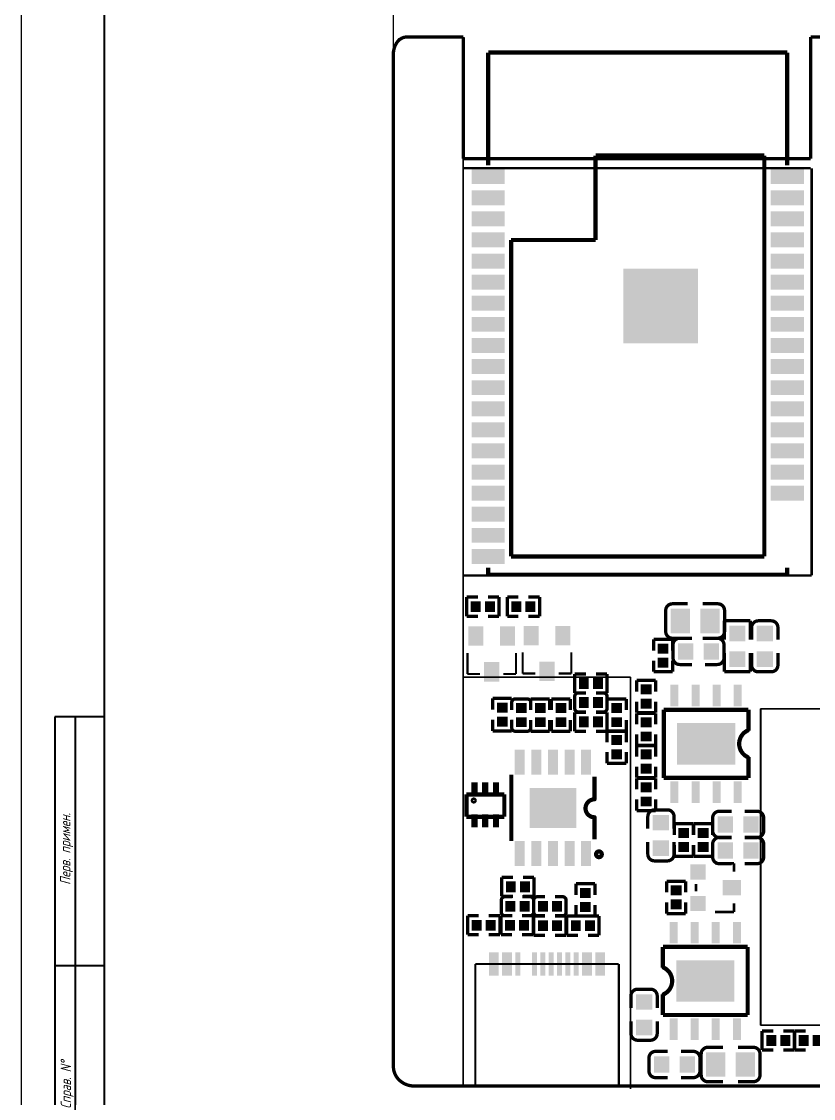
# Model space of a CAD drawing. Extents: x 1752 to 2872, y 74 to 1038.
# Drawn here: x 1751.5 to 1942.2, y 273.7 to 532.9 of the extents above; entities that cross this region are included whole.
import ezdxf

# ---------------------------------------------------------------- set-up
doc = ezdxf.new("R2010")
doc.units = 0
doc.header["$MEASUREMENT"] = 0
doc.layers.get('DEFPOINTS').update_dxf_attribs({"linetype": 'CONTINUOUS'})
for name, color, linetype in [('BOTTOMOVERLAY', 54, 'CONTINUOUS'), ('BOTTOMPASTE', 16, 'CONTINUOUS'), ('KeepOutLayer', 6, 'CONTINUOUS'), ('KONTUR', 7, 'CONTINUOUS')]:
    doc.layers.add(name, color=color, linetype=linetype)
for name, color, linetype, lineweight in [('Основная', 7, 'CONTINUOUS', 40), ('текст', 7, 'CONTINUOUS', 30), ('тонкая', 7, 'CONTINUOUS', 20)]:
    doc.layers.add(name, color=color, linetype=linetype, lineweight=lineweight)
doc.styles.add('ЕСКД', font='eskd15.shx', dxfattribs={"width": 0.8})
doc.styles.add('стиль1', font='romans.shx', dxfattribs={"width": 0.75, "oblique": 15, "height": 3.5})
doc.dimstyles.new('ЕСКД', dxfattribs={"dimtxt": 3.5, "dimasz": 3, "dimexe": 2, "dimexo": 0, "dimgap": 1, "dimtad": 1, "dimtoh": 1, "dimtxsty": 'ЕСКД', "dimcen": 0, "dimazin": 2, "dimtfac": 1, "dimtmove": 0, "dimatfit": 3, "dimfxl": 1, "dimarcsym": 0})

# ---------------------------------------------------------------- blocks, each defined once
blk = doc.blocks.new('*D155')
at = {"layer": 'DEFPOINTS', "color": 0, "transparency": 16777216}
for p in [(2297.25, 560.92), (1841.07, 523.94), (2297.25, 524.43)]:
    blk.add_point(p, dxfattribs=at)
at = {"layer": 'тонкая', "color": 0, "lineweight": -2, "transparency": 16777216}
for p, q in [((1841.07, 523.94), (1841.07, 562.92)), ((2297.25, 524.43), (2297.25, 562.92)), ((1844.07, 560.92), (2294.25, 560.92))]:
    blk.add_line(p, q, dxfattribs=at)
at = {"layer": 'тонкая', "color": 0, "transparency": 16777216}
for points in [[(1844.07, 561.42), (1844.07, 560.42), (1841.07, 560.92)], [(2294.25, 561.42), (2294.25, 560.42), (2297.25, 560.92)]]:
    blk.add_solid(points, dxfattribs=at)
at = {"layer": 'тонкая', "color": 0, "lineweight": 9, "transparency": 16777216, "insert": (2061.53, 564.42), "char_height": 3.5, "width": 6.1333, "attachment_point": 5, "style": 'ЕСКД'}
blk.add_mtext('{\\H1.42857x;114*}', dxfattribs=at)

msp = doc.modelspace()

# ---------------------------------------------------------------- linework, layer by layer
at = {"layer": 'BOTTOMOVERLAY'}
for points, const_width in [([(1857.832, 276.852), (1857.832, 529.224)], 0.4), ([(1935.893, 525.474), (1863.894, 525.474)], 1.016), ([(1863.894, 498.319), (1863.894, 525.474)], 1.016), ([(1935.893, 498.319), (1935.893, 525.474)], 1.016), ([(1930.373, 500.674), (1889.734, 500.674)], 1.016), ([(1889.734, 480.355), (1889.734, 500.674)], 1.016), ([(1930.373, 404.155), (1930.373, 500.674)], 1.016), ([(1941.549, 497.627), (1858.035, 497.627)], 0.6), ([(1941.752, 425.999), (1941.752, 497.627)], 0.6), ([(1889.734, 480.355), (1869.414, 480.355)], 1.016), ([(1869.414, 404.155), (1869.414, 480.355)], 1.016), ([(1941.752, 399.584), (1941.752, 425.999)], 0.6), ([(1930.373, 404.155), (1869.414, 404.155)], 1.016), ([(1863.894, 399.756), (1863.894, 401.431)], 1.016), ([(1935.893, 399.755), (1935.893, 401.431)], 1.016), ([(1941.752, 399.584), (1857.832, 399.584)], 0.6), ([(1935.893, 399.755), (1863.894, 399.756)], 1.016), ([(1858.707, 389.765), (1858.707, 394.365)], 0.8), ([(1861.407, 394.365), (1858.707, 394.365)], 0.8), ([(1866.507, 394.365), (1863.807, 394.365)], 0.8), ([(1866.507, 389.765), (1866.507, 394.365)], 0.8), ([(1868.46, 389.765), (1868.46, 394.365)], 0.8), ([(1871.16, 394.365), (1868.46, 394.365)], 0.8), ([(1876.26, 394.365), (1873.56, 394.365)], 0.8), ([(1876.26, 389.765), (1876.26, 394.365)], 0.8), ([(1906.631, 386.071), (1906.631, 391.151)], 0.8), ([(1911.911, 392.751), (1908.231, 392.751)], 0.8), ([(1919.191, 392.751), (1915.511, 392.751)], 0.8), ([(1920.791, 386.071), (1920.791, 391.151)], 0.8), ([(1861.407, 389.765), (1858.707, 389.765)], 0.8), ([(1866.507, 389.765), (1863.807, 389.765)], 0.8), ([(1871.16, 389.765), (1868.46, 389.765)], 0.8), ([(1876.26, 389.765), (1873.56, 389.765)], 0.8), ([(1920.711, 384.115), (1920.711, 388.655)], 0.8), ([(1927.031, 388.655), (1920.711, 388.655)], 0.8), ([(1927.031, 384.115), (1927.031, 388.655)], 0.8), ([(1932.035, 388.655), (1928.915, 388.655)], 0.8), ([(1927.315, 384.115), (1927.315, 387.055)], 0.8), ([(1933.635, 384.115), (1933.635, 387.055)], 0.8), ([(1908.29, 384.18), (1903.69, 384.18)], 0.8), ([(1903.69, 381.48), (1903.69, 384.18)], 0.8), ([(1911.911, 384.471), (1908.231, 384.471)], 0.8), ([(1908.29, 381.48), (1908.29, 384.18)], 0.8), ([(1912.924, 384.456), (1909.984, 384.456)], 0.8), ([(1919.191, 384.471), (1915.511, 384.471)], 0.8), ([(1919.064, 384.456), (1916.124, 384.456)], 0.8), ([(1858.898, 375.86), (1858.898, 380.94)], 0.508), ([(1870.582, 375.86), (1870.582, 380.94)], 0.508), ([(1872.208, 375.962), (1872.208, 381.042)], 0.508), ([(1883.892, 375.962), (1883.892, 381.042)], 0.508), ([(1908.384, 379.736), (1908.384, 382.856)], 0.8), ([(1920.664, 379.736), (1920.664, 382.856)], 0.8), ([(1920.711, 376.375), (1920.711, 380.915)], 0.8), ([(1927.031, 376.375), (1927.031, 380.915)], 0.8), ([(1927.315, 377.975), (1927.315, 380.915)], 0.8), ([(1933.635, 377.975), (1933.635, 380.915)], 0.8), ([(1903.69, 376.38), (1903.69, 379.08)], 0.8), ([(1908.29, 376.38), (1908.29, 379.08)], 0.8), ([(1861.946, 375.86), (1858.898, 375.86)], 0.508), ([(1870.582, 375.86), (1867.534, 375.86)], 0.508), ([(1875.256, 375.962), (1872.208, 375.962)], 0.508), ([(1883.892, 375.962), (1880.844, 375.962)], 0.508), ([(1884.716, 371.274), (1884.716, 375.874)], 0.8), ([(1887.416, 375.874), (1884.716, 375.874)], 0.8), ([(1892.516, 375.874), (1889.816, 375.874)], 0.8), ([(1892.516, 371.274), (1892.516, 375.874)], 0.8), ([(1908.29, 376.38), (1903.69, 376.38)], 0.8), ([(1912.924, 378.136), (1909.984, 378.136)], 0.8), ([(1919.064, 378.136), (1916.124, 378.136)], 0.8), ([(1927.031, 376.375), (1920.711, 376.375)], 0.8), ([(1932.035, 376.375), (1928.915, 376.375)], 0.8), ([(1898.166, 375.098), (1857.933, 375.098)], 0.4), ([(1898.166, 275.938), (1898.166, 375.098)], 0.4), ([(1904.226, 374.325), (1899.626, 374.325)], 0.8), ([(1899.626, 371.625), (1899.626, 374.325)], 0.8), ([(1904.226, 371.625), (1904.226, 374.325)], 0.8), ([(1887.416, 371.274), (1884.716, 371.274)], 0.8), ([(1884.716, 367.582), (1884.716, 370.422)], 0.8), ([(1887.416, 371.302), (1885.616, 371.302)], 0.8), ([(1891.616, 371.302), (1889.816, 371.302)], 0.8), ([(1892.516, 371.274), (1889.816, 371.274)], 0.8), ([(1892.516, 367.582), (1892.516, 370.422)], 0.8), ([(1869.58, 369.956), (1864.98, 369.956)], 0.8), ([(1864.98, 367.256), (1864.98, 369.956)], 0.8), ([(1869.552, 367.154), (1869.552, 368.954)], 0.8), ([(1869.58, 367.256), (1869.58, 369.956)], 0.8), ([(1873.272, 369.854), (1870.432, 369.854)], 0.8), ([(1878.724, 369.854), (1874.124, 369.854)], 0.8), ([(1874.124, 367.154), (1874.124, 369.854)], 0.8), ([(1874.152, 367.154), (1874.152, 368.954)], 0.8), ([(1878.724, 367.154), (1878.724, 369.854)], 0.8), ([(1883.703, 369.854), (1879.103, 369.854)], 0.8), ([(1879.103, 367.154), (1879.103, 369.854)], 0.8), ([(1883.703, 367.154), (1883.703, 369.854)], 0.8), ([(1897.114, 369.854), (1892.514, 369.854)], 0.8), ([(1892.514, 367.154), (1892.514, 369.854)], 0.8), ([(1897.114, 367.154), (1897.114, 369.854)], 0.8), ([(1899.626, 366.525), (1899.626, 369.225)], 0.8), ([(1904.226, 366.525), (1904.226, 369.225)], 0.8), ([(1884.716, 362.029), (1884.716, 366.629)], 0.8), ([(1887.416, 366.629), (1884.716, 366.629)], 0.8), ([(1887.416, 366.702), (1885.616, 366.702)], 0.8), ([(1891.616, 366.702), (1889.816, 366.702)], 0.8), ([(1892.516, 366.629), (1889.816, 366.629)], 0.8), ([(1892.516, 362.029), (1892.516, 366.629)], 0.8), ([(1904.226, 366.525), (1899.626, 366.525)], 0.8), ([(1899.626, 363.7), (1899.626, 366.4)], 0.8), ([(1904.226, 366.4), (1899.626, 366.4)], 0.8), ([(1904.226, 363.7), (1904.226, 366.4)], 0.8), ([(1926.552, 367.246), (1906.152, 367.246)], 1.016), ([(1906.153, 350.845), (1906.153, 367.246)], 1.016), ([(1926.552, 362.246), (1926.552, 367.246)], 1.016), ([(2200.722, 367.478), (1929.441, 367.478)], 0.4), ([(1929.441, 291.279), (1929.441, 367.478)], 0.4), ([(1929.549, 291.279), (1929.549, 367.478)], 0.4), ([(2216.566, 367.478), (1929.549, 367.478)], 0.4), ([(1864.98, 362.156), (1864.98, 364.856)], 0.8), ([(1869.552, 362.954), (1869.552, 364.754)], 0.8), ([(1869.58, 362.156), (1869.58, 364.856)], 0.8), ([(1874.124, 362.054), (1874.124, 364.754)], 0.8), ([(1874.152, 362.954), (1874.152, 364.754)], 0.8), ([(1878.724, 362.054), (1878.724, 364.754)], 0.8), ([(1879.103, 362.054), (1879.103, 364.754)], 0.8), ([(1883.703, 362.054), (1883.703, 364.754)], 0.8), ([(1892.514, 362.054), (1892.514, 364.754)], 0.8), ([(1897.114, 362.054), (1897.114, 364.754)], 0.8), ([(1869.58, 362.156), (1864.98, 362.156)], 0.8), ([(1873.272, 362.054), (1870.432, 362.054)], 0.8), ([(1878.724, 362.054), (1874.124, 362.054)], 0.8), ([(1883.703, 362.054), (1879.103, 362.054)], 0.8), ([(1887.416, 362.029), (1884.716, 362.029)], 0.8), ([(1892.516, 362.029), (1889.816, 362.029)], 0.8), ([(1897.114, 362.133), (1892.514, 362.133)], 0.8), ([(1892.514, 359.433), (1892.514, 362.133)], 0.8), ([(1897.114, 362.054), (1892.514, 362.054)], 0.8), ([(1897.114, 359.433), (1897.114, 362.133)], 0.8), ([(1899.626, 358.6), (1899.626, 361.3)], 0.8), ([(1904.226, 358.6), (1904.226, 361.3)], 0.8), ([(1899.626, 355.978), (1899.626, 358.678)], 0.8), ([(1904.226, 358.678), (1899.626, 358.678)], 0.8), ([(1904.226, 358.6), (1899.626, 358.6)], 0.8), ([(1904.226, 355.978), (1904.226, 358.678)], 0.8), ([(1892.514, 354.333), (1892.514, 357.033)], 0.8), ([(1897.114, 354.333), (1897.114, 357.033)], 0.8), ([(1926.552, 350.845), (1926.552, 355.845)], 1.016), ([(1897.114, 354.333), (1892.514, 354.333)], 0.8), ([(1899.626, 350.878), (1899.626, 353.578)], 0.8), ([(1904.226, 350.878), (1904.226, 353.578)], 0.8), ([(1869.472, 335.603), (1869.472, 351.602)], 1.016), ([(1889.472, 345.682), (1889.472, 351.149)], 1.016), ([(1904.226, 350.878), (1899.626, 350.878)], 0.8), ([(1904.226, 350.754), (1899.626, 350.754)], 0.8), ([(1899.626, 348.054), (1899.626, 350.754)], 0.8), ([(1904.226, 348.054), (1904.226, 350.754)], 0.8), ([(1926.553, 350.845), (1906.153, 350.845)], 1.016), ([(1858.644, 341.469), (1858.644, 346.854)], 1.016), ([(1867.788, 346.854), (1858.644, 346.854)], 1.016), ([(1867.788, 341.469), (1867.788, 346.854)], 1.016), ([(1867.696, 341.998), (1867.696, 346.548)], 0.6), ([(1899.626, 342.954), (1899.626, 345.654)], 0.8), ([(1904.226, 342.954), (1904.226, 345.654)], 0.8), ([(1904.226, 342.954), (1899.626, 342.954)], 0.8), ([(1907.042, 343.138), (1903.922, 343.138)], 0.8), ([(1922.474, 342.8), (1919.534, 342.8)], 0.8), ([(1928.614, 342.8), (1925.674, 342.8)], 0.8), ([(1867.788, 341.469), (1858.644, 341.469)], 1.016), ([(1889.472, 336.056), (1889.472, 341.347)], 1.016), ([(1902.322, 338.599), (1902.322, 341.538)], 0.8), ([(1908.642, 338.599), (1908.642, 341.538)], 0.8), ([(1913.268, 339.781), (1908.668, 339.781)], 0.8), ([(1908.668, 337.081), (1908.668, 339.781)], 0.8), ([(1913.268, 337.081), (1913.268, 339.781)], 0.8), ([(1913.342, 337.081), (1913.342, 339.781)], 0.8), ([(1917.941, 339.781), (1913.342, 339.781)], 0.8), ([(1917.934, 338.08), (1917.934, 341.2)], 0.8), ([(1917.941, 337.081), (1917.941, 339.781)], 0.8), ([(1930.214, 338.08), (1930.214, 341.2)], 0.8), ([(1902.322, 332.459), (1902.322, 335.399)], 0.8), ([(1908.642, 332.459), (1908.642, 335.399)], 0.8), ([(1908.668, 331.981), (1908.668, 334.681)], 0.8), ([(1913.268, 331.981), (1913.268, 334.681)], 0.8), ([(1913.342, 331.981), (1913.342, 334.681)], 0.8), ([(1917.934, 331.781), (1917.934, 334.901)], 0.8), ([(1917.941, 331.981), (1917.941, 334.681)], 0.8), ([(1922.474, 336.501), (1919.534, 336.501)], 0.8), ([(1922.474, 336.48), (1919.534, 336.48)], 0.8), ([(1928.614, 336.501), (1925.674, 336.501)], 0.8), ([(1928.614, 336.48), (1925.674, 336.48)], 0.8), ([(1930.214, 331.781), (1930.214, 334.901)], 0.8), ([(1913.268, 331.981), (1908.668, 331.981)], 0.8), ([(1917.941, 331.981), (1913.342, 331.981)], 0.8), ([(1907.042, 330.859), (1903.922, 330.859)], 0.8), ([(1923.058, 330.252), (1918.486, 330.252)], 0.68), ([(1922.474, 330.181), (1919.534, 330.181)], 0.8), ([(1923.058, 328.22), (1923.058, 330.252)], 0.68), ([(1928.614, 330.181), (1925.674, 330.181)], 0.8), ([(1867.14, 322.303), (1867.14, 326.903)], 0.8), ([(1869.84, 326.903), (1867.14, 326.903)], 0.8), ([(1874.939, 326.903), (1872.24, 326.903)], 0.8), ([(1874.939, 322.303), (1874.939, 326.903)], 0.8), ([(1889.595, 325.354), (1884.995, 325.354)], 0.8), ([(1884.995, 322.654), (1884.995, 325.354)], 0.8), ([(1889.595, 322.654), (1889.595, 325.354)], 0.8), ([(1906.839, 323.263), (1906.839, 325.963)], 0.8), ([(1911.439, 325.963), (1906.839, 325.963)], 0.8), ([(1911.439, 323.263), (1911.439, 325.963)], 0.8), ([(1913.914, 323.547), (1913.914, 325.274)], 0.68), ([(1867.038, 318.51), (1867.038, 321.35)], 0.8), ([(1869.84, 322.303), (1867.14, 322.303)], 0.8), ([(1869.738, 322.23), (1867.938, 322.23)], 0.8), ([(1873.938, 322.23), (1872.138, 322.23)], 0.8), ([(1874.939, 322.303), (1872.24, 322.303)], 0.8), ([(1874.838, 318.51), (1874.838, 321.35)], 0.8), ([(1874.861, 318.51), (1874.861, 321.35)], 0.8), ([(1877.561, 322.23), (1875.761, 322.23)], 0.8), ([(1881.761, 322.23), (1879.961, 322.23)], 0.8), ([(1882.661, 318.51), (1882.661, 321.35)], 0.8), ([(1884.995, 317.554), (1884.995, 320.254)], 0.8), ([(1889.595, 317.554), (1889.595, 320.254)], 0.8), ([(1906.839, 318.164), (1906.839, 320.863)], 0.8), ([(1911.439, 318.164), (1911.439, 320.863)], 0.8), ([(1923.058, 318.568), (1923.058, 320.6)], 0.68), ([(1858.91, 313.058), (1858.91, 317.658)], 0.8), ([(1861.61, 317.658), (1858.91, 317.658)], 0.8), ([(1866.71, 317.658), (1864.01, 317.658)], 0.8), ([(1866.71, 313.058), (1866.71, 317.658)], 0.8), ([(1866.936, 313.058), (1866.936, 317.658)], 0.8), ([(1869.636, 317.658), (1866.936, 317.658)], 0.8), ([(1869.738, 317.63), (1867.938, 317.63)], 0.8), ([(1874.736, 317.658), (1872.036, 317.658)], 0.8), ([(1873.938, 317.63), (1872.138, 317.63)], 0.8), ([(1874.736, 313.058), (1874.736, 317.658)], 0.8), ([(1874.861, 312.956), (1874.861, 317.556)], 0.8), ([(1877.561, 317.556), (1874.861, 317.556)], 0.8), ([(1877.561, 317.63), (1875.761, 317.63)], 0.8), ([(1881.761, 317.63), (1879.961, 317.63)], 0.8), ([(1882.661, 317.556), (1879.961, 317.556)], 0.8), ([(1882.661, 312.956), (1882.661, 317.556)], 0.8), ([(1882.786, 312.956), (1882.786, 317.556)], 0.8), ([(1885.486, 317.556), (1882.786, 317.556)], 0.8), ([(1889.595, 317.554), (1884.995, 317.554)], 0.8), ([(1890.586, 317.556), (1887.886, 317.556)], 0.8), ([(1890.586, 312.956), (1890.586, 317.556)], 0.8), ([(1911.439, 318.164), (1906.839, 318.164)], 0.8), ([(1923.058, 318.568), (1918.486, 318.568)], 0.68), ([(1861.61, 313.058), (1858.91, 313.058)], 0.8), ([(1866.71, 313.058), (1864.01, 313.058)], 0.8), ([(1869.636, 313.058), (1866.936, 313.058)], 0.8), ([(1874.736, 313.058), (1872.036, 313.058)], 0.8), ([(1877.561, 312.956), (1874.861, 312.956)], 0.8), ([(1882.661, 312.956), (1879.961, 312.956)], 0.8), ([(1885.486, 312.956), (1882.786, 312.956)], 0.8), ([(1890.586, 312.956), (1887.886, 312.956)], 0.8), ([(1926.349, 310.147), (1905.949, 310.147)], 1.016), ([(1905.95, 305.147), (1905.95, 310.147)], 1.016), ([(1926.349, 293.747), (1926.349, 310.147)], 1.016), ([(1895.33, 306.011), (1860.77, 306.011)], 0.508), ([(1860.77, 276.731), (1860.77, 306.011)], 0.508), ([(1895.33, 276.731), (1895.33, 306.011)], 0.508), ([(1898.258, 295.419), (1898.258, 298.359)], 0.8), ([(1902.978, 299.959), (1899.858, 299.959)], 0.8), ([(1904.578, 295.419), (1904.578, 298.359)], 0.8), ([(1905.95, 293.747), (1905.95, 298.747)], 1.016), ([(1926.35, 293.747), (1905.95, 293.747)], 1.016), ([(1898.258, 289.279), (1898.258, 292.219)], 0.8), ([(1904.578, 289.279), (1904.578, 292.219)], 0.8), ([(2200.722, 291.279), (1929.441, 291.279)], 0.4), ([(2216.566, 291.279), (1929.549, 291.279)], 0.4), ([(1902.978, 287.679), (1899.858, 287.679)], 0.8), ([(1932.526, 289.921), (1929.826, 289.921)], 0.8), ([(1929.826, 285.321), (1929.826, 289.921)], 0.8), ([(1937.626, 289.921), (1934.926, 289.921)], 0.8), ([(1937.626, 285.321), (1937.626, 289.921)], 0.8), ([(1937.649, 285.321), (1937.649, 289.921)], 0.8), ([(1940.349, 289.921), (1937.649, 289.921)], 0.8), ([(1907.133, 284.99), (1904.193, 284.99)], 0.8), ([(1913.273, 284.99), (1910.333, 284.99)], 0.8), ([(1920.445, 285.97), (1916.765, 285.97)], 0.8), ([(1927.725, 285.97), (1924.045, 285.97)], 0.8), ([(1932.526, 285.321), (1929.826, 285.321)], 0.8), ([(1937.626, 285.321), (1934.926, 285.321)], 0.8), ([(1940.349, 285.321), (1937.649, 285.321)], 0.8), ([(1902.593, 280.27), (1902.593, 283.39)], 0.8), ([(1914.873, 280.27), (1914.873, 283.39)], 0.8), ([(1915.165, 279.29), (1915.165, 284.37)], 0.8), ([(1929.325, 279.29), (1929.325, 284.37)], 0.8), ([(1907.133, 278.67), (1904.193, 278.67)], 0.8), ([(1913.273, 278.67), (1910.333, 278.67)], 0.8), ([(1920.445, 277.69), (1916.765, 277.69)], 0.8), ([(1927.725, 277.69), (1924.045, 277.69)], 0.8), ([(1895.33, 276.731), (1860.77, 276.731)], 0.508)]:
    msp.add_lwpolyline(points, dxfattribs=dict(at, const_width=const_width))
for points, const_width in [([(1906.631, 391.151, -0.414213), (1908.231, 392.751)], 0.8), ([(1919.191, 392.751, -0.414214), (1920.791, 391.151)], 0.8), ([(1927.315, 387.055, -0.414213), (1928.915, 388.655)], 0.8), ([(1932.035, 388.655, -0.414213), (1933.635, 387.055)], 0.8), ([(1908.231, 384.471, -0.414214), (1906.631, 386.071)], 0.8), ([(1920.791, 386.071, -0.414213), (1919.191, 384.471)], 0.8), ([(1908.384, 382.856, -0.414213), (1909.984, 384.456)], 0.8), ([(1919.064, 384.456, -0.414213), (1920.664, 382.856)], 0.8), ([(1909.984, 378.136, -0.414213), (1908.384, 379.736)], 0.8), ([(1920.664, 379.736, -0.414213), (1919.064, 378.136)], 0.8), ([(1928.915, 376.375, -0.414213), (1927.315, 377.975)], 0.8), ([(1933.635, 377.975, -0.414213), (1932.035, 376.375)], 0.8), ([(1884.716, 370.422, -0.414214), (1885.596, 371.302)], 0.8), ([(1891.636, 371.302, -0.414214), (1892.516, 370.422)], 0.8), ([(1869.552, 368.974, -0.414214), (1870.432, 369.854)], 0.8), ([(1873.272, 369.854, -0.414214), (1874.152, 368.974)], 0.8), ([(1885.596, 366.702, -0.414214), (1884.716, 367.582)], 0.8), ([(1892.516, 367.582, -0.414214), (1891.636, 366.702)], 0.8), ([(1870.432, 362.054, -0.414214), (1869.552, 362.934)], 0.8), ([(1874.152, 362.934, -0.414214), (1873.272, 362.054)], 0.8), ([(1926.352, 355.845, -0.63549), (1926.352, 362.246)], 1.016), ([(1889.474, 341.351, -0.993184), (1889.472, 345.682)], 1.016), ([(1902.322, 341.538, -0.414213), (1903.922, 343.138)], 0.8), ([(1907.042, 343.138, -0.414213), (1908.642, 341.538)], 0.8), ([(1917.934, 341.2, -0.414213), (1919.534, 342.8)], 0.8), ([(1928.614, 342.8, -0.414213), (1930.214, 341.2)], 0.8), ([(1919.534, 336.48, -0.414213), (1917.934, 338.08)], 0.8), ([(1930.214, 338.08, -0.414213), (1928.614, 336.48)], 0.8), ([(1917.934, 334.901, -0.414213), (1919.534, 336.501)], 0.8), ([(1928.614, 336.501, -0.414213), (1930.214, 334.901)], 0.8), ([(1903.922, 330.859, -0.414213), (1902.322, 332.459)], 0.8), ([(1908.642, 332.459, -0.414213), (1907.042, 330.859)], 0.8), ([(1919.534, 330.181, -0.414213), (1917.934, 331.781)], 0.8), ([(1930.214, 331.781, -0.414213), (1928.614, 330.181)], 0.8), ([(1867.038, 321.35, -0.414214), (1867.918, 322.23)], 0.8), ([(1873.958, 322.23, -0.414214), (1874.838, 321.35)], 0.8), ([(1874.861, 321.35, -0.414214), (1875.741, 322.23)], 0.8), ([(1881.781, 322.23, -0.414214), (1882.661, 321.35)], 0.8), ([(1867.918, 317.63, -0.414214), (1867.038, 318.51)], 0.8), ([(1874.838, 318.51, -0.414214), (1873.958, 317.63)], 0.8), ([(1875.741, 317.63, -0.414214), (1874.861, 318.51)], 0.8), ([(1882.661, 318.51, -0.414214), (1881.781, 317.63)], 0.8), ([(1906.15, 305.147, -0.63549), (1906.15, 298.747)], 1.016), ([(1898.258, 298.359, -0.414213), (1899.858, 299.959)], 0.8), ([(1902.978, 299.959, -0.414213), (1904.578, 298.359)], 0.8), ([(1899.858, 287.679, -0.414213), (1898.258, 289.279)], 0.8), ([(1904.578, 289.279, -0.414213), (1902.978, 287.679)], 0.8), ([(1902.593, 283.39, -0.414213), (1904.193, 284.99)], 0.8), ([(1913.273, 284.99, -0.414213), (1914.873, 283.39)], 0.8), ([(1915.165, 284.37, -0.414213), (1916.765, 285.97)], 0.8), ([(1927.725, 285.97, -0.414214), (1929.325, 284.37)], 0.8), ([(1904.193, 278.67, -0.414213), (1902.593, 280.27)], 0.8), ([(1914.873, 280.27, -0.414213), (1913.273, 278.67)], 0.8), ([(1916.765, 277.69, -0.414214), (1915.165, 279.29)], 0.8), ([(1929.325, 279.29, -0.414213), (1927.725, 277.69)], 0.8)]:
    msp.add_lwpolyline(points, format="xyb", dxfattribs=dict(at, const_width=const_width))
for points, const_width in [([(1906.631, 390.951, 1), (1906.631, 391.351, 1)], 0.4), ([(1908.231, 392.551, 1), (1908.231, 392.951, 1)], 0.4), ([(1919.191, 392.551, 1), (1919.191, 392.951, 1)], 0.4), ([(1920.791, 390.951, 1), (1920.791, 391.351, 1)], 0.4), ([(1928.915, 388.455, 1), (1928.915, 388.855, 1)], 0.4), ([(1932.035, 388.455, 1), (1932.035, 388.855, 1)], 0.4), ([(1906.631, 385.871, 1), (1906.631, 386.271, 1)], 0.4), ([(1920.791, 385.871, 1), (1920.791, 386.271, 1)], 0.4), ([(1927.315, 386.855, 1), (1927.315, 387.255, 1)], 0.4), ([(1933.635, 386.855, 1), (1933.635, 387.255, 1)], 0.4), ([(1908.231, 384.271, 1), (1908.231, 384.671, 1)], 0.4), ([(1909.984, 384.256, 1), (1909.984, 384.656, 1)], 0.4), ([(1919.064, 384.256, 1), (1919.064, 384.656, 1)], 0.4), ([(1919.191, 384.271, 1), (1919.191, 384.671, 1)], 0.4), ([(1908.384, 382.656, 1), (1908.384, 383.056, 1)], 0.4), ([(1920.664, 382.656, 1), (1920.664, 383.056, 1)], 0.4), ([(1908.384, 379.536, 1), (1908.384, 379.936, 1)], 0.4), ([(1920.664, 379.536, 1), (1920.664, 379.936, 1)], 0.4), ([(1909.984, 377.936, 1), (1909.984, 378.336, 1)], 0.4), ([(1919.064, 377.936, 1), (1919.064, 378.336, 1)], 0.4), ([(1927.315, 377.775, 1), (1927.315, 378.175, 1)], 0.4), ([(1928.915, 376.175, 1), (1928.915, 376.575, 1)], 0.4), ([(1932.035, 376.175, 1), (1932.035, 376.575, 1)], 0.4), ([(1933.635, 377.775, 1), (1933.635, 378.175, 1)], 0.4), ([(1884.716, 370.222, 1), (1884.716, 370.622, 1)], 0.4), ([(1885.596, 371.102, 1), (1885.596, 371.502, 1)], 0.4), ([(1891.636, 371.102, 1), (1891.636, 371.502, 1)], 0.4), ([(1892.516, 370.222, 1), (1892.516, 370.622, 1)], 0.4), ([(1869.552, 368.774, 1), (1869.552, 369.174, 1)], 0.4), ([(1870.432, 369.654, 1), (1870.432, 370.054, 1)], 0.4), ([(1873.272, 369.654, 1), (1873.272, 370.054, 1)], 0.4), ([(1874.152, 368.774, 1), (1874.152, 369.174, 1)], 0.4), ([(1884.716, 367.382, 1), (1884.716, 367.782, 1)], 0.4), ([(1885.596, 366.502, 1), (1885.596, 366.902, 1)], 0.4), ([(1891.636, 366.502, 1), (1891.636, 366.902, 1)], 0.4), ([(1892.516, 367.382, 1), (1892.516, 367.782, 1)], 0.4), ([(1869.552, 362.734, 1), (1869.552, 363.134, 1)], 0.4), ([(1874.152, 362.734, 1), (1874.152, 363.134, 1)], 0.4), ([(1870.432, 361.854, 1), (1870.432, 362.254, 1)], 0.4), ([(1873.272, 361.854, 1), (1873.272, 362.254, 1)], 0.4), ([(1926.352, 361.992, 1), (1926.352, 362.5, 1)], 0.508), ([(1926.352, 355.591, 1), (1926.352, 356.099, 1)], 0.508), ([(1860.414, 345.831, 1), (1860.414, 344.952, 1)], 0.6), ([(1860.414, 345.681, 1), (1860.414, 345.981, 1)], 0.3), ([(1860.414, 344.802, 1), (1860.414, 345.102, 1)], 0.3), ([(1889.472, 345.428, 1), (1889.472, 345.936, 1)], 0.508), ([(1903.922, 342.938, 1), (1903.922, 343.338, 1)], 0.4), ([(1907.042, 342.938, 1), (1907.042, 343.338, 1)], 0.4), ([(1919.534, 342.6, 1), (1919.534, 343, 1)], 0.4), ([(1928.614, 342.6, 1), (1928.614, 343, 1)], 0.4), ([(1889.474, 341.097, 1), (1889.474, 341.605, 1)], 0.508), ([(1902.322, 341.338, 1), (1902.322, 341.738, 1)], 0.4), ([(1908.642, 341.338, 1), (1908.642, 341.738, 1)], 0.4), ([(1917.934, 341, 1), (1917.934, 341.4, 1)], 0.4), ([(1930.214, 341, 1), (1930.214, 341.4, 1)], 0.4), ([(1917.934, 337.88, 1), (1917.934, 338.28, 1)], 0.4), ([(1930.214, 337.88, 1), (1930.214, 338.28, 1)], 0.4), ([(1917.934, 334.701, 1), (1917.934, 335.101, 1)], 0.4), ([(1919.534, 336.301, 1), (1919.534, 336.701, 1)], 0.4), ([(1919.534, 336.28, 1), (1919.534, 336.68, 1)], 0.4), ([(1928.614, 336.301, 1), (1928.614, 336.701, 1)], 0.4), ([(1928.614, 336.28, 1), (1928.614, 336.68, 1)], 0.4), ([(1930.214, 334.701, 1), (1930.214, 335.101, 1)], 0.4), ([(1890.552, 333.127, 1), (1890.552, 331.758, 1)], 1.016), ([(1890.552, 332.873, 1), (1890.552, 333.381, 1)], 0.508), ([(1890.552, 331.504, 1), (1890.552, 332.012, 1)], 0.508), ([(1902.322, 332.259, 1), (1902.322, 332.659, 1)], 0.4), ([(1908.642, 332.259, 1), (1908.642, 332.659, 1)], 0.4), ([(1917.934, 331.581, 1), (1917.934, 331.981, 1)], 0.4), ([(1930.214, 331.581, 1), (1930.214, 331.981, 1)], 0.4), ([(1903.922, 330.659, 1), (1903.922, 331.059, 1)], 0.4), ([(1907.042, 330.659, 1), (1907.042, 331.059, 1)], 0.4), ([(1919.534, 329.981, 1), (1919.534, 330.381, 1)], 0.4), ([(1928.614, 329.981, 1), (1928.614, 330.381, 1)], 0.4), ([(1867.038, 321.15, 1), (1867.038, 321.55, 1)], 0.4), ([(1867.918, 322.03, 1), (1867.918, 322.43, 1)], 0.4), ([(1873.958, 322.03, 1), (1873.958, 322.43, 1)], 0.4), ([(1874.838, 321.15, 1), (1874.838, 321.55, 1)], 0.4), ([(1874.861, 321.15, 1), (1874.861, 321.55, 1)], 0.4), ([(1875.741, 322.03, 1), (1875.741, 322.43, 1)], 0.4), ([(1881.781, 322.03, 1), (1881.781, 322.43, 1)], 0.4), ([(1882.661, 321.15, 1), (1882.661, 321.55, 1)], 0.4), ([(1867.038, 318.31, 1), (1867.038, 318.71, 1)], 0.4), ([(1867.918, 317.43, 1), (1867.918, 317.83, 1)], 0.4), ([(1873.958, 317.43, 1), (1873.958, 317.83, 1)], 0.4), ([(1874.838, 318.31, 1), (1874.838, 318.71, 1)], 0.4), ([(1874.861, 318.31, 1), (1874.861, 318.71, 1)], 0.4), ([(1875.741, 317.43, 1), (1875.741, 317.83, 1)], 0.4), ([(1881.781, 317.43, 1), (1881.781, 317.83, 1)], 0.4), ([(1882.661, 318.31, 1), (1882.661, 318.71, 1)], 0.4), ([(1906.15, 304.893, 1), (1906.15, 305.401, 1)], 0.508), ([(1898.258, 298.159, 1), (1898.258, 298.559, 1)], 0.4), ([(1899.858, 299.759, 1), (1899.858, 300.159, 1)], 0.4), ([(1902.978, 299.759, 1), (1902.978, 300.159, 1)], 0.4), ([(1904.578, 298.159, 1), (1904.578, 298.559, 1)], 0.4), ([(1906.15, 298.493, 1), (1906.15, 299.001, 1)], 0.508), ([(1898.258, 289.079, 1), (1898.258, 289.479, 1)], 0.4), ([(1899.858, 287.479, 1), (1899.858, 287.879, 1)], 0.4), ([(1902.978, 287.479, 1), (1902.978, 287.879, 1)], 0.4), ([(1904.578, 289.079, 1), (1904.578, 289.479, 1)], 0.4), ([(1904.193, 284.79, 1), (1904.193, 285.19, 1)], 0.4), ([(1913.273, 284.79, 1), (1913.273, 285.19, 1)], 0.4), ([(1916.765, 285.77, 1), (1916.765, 286.17, 1)], 0.4), ([(1927.725, 285.77, 1), (1927.725, 286.17, 1)], 0.4), ([(1902.593, 283.19, 1), (1902.593, 283.59, 1)], 0.4), ([(1914.873, 283.19, 1), (1914.873, 283.59, 1)], 0.4), ([(1915.165, 284.17, 1), (1915.165, 284.57, 1)], 0.4), ([(1929.325, 284.17, 1), (1929.325, 284.57, 1)], 0.4), ([(1902.593, 280.07, 1), (1902.593, 280.47, 1)], 0.4), ([(1914.873, 280.07, 1), (1914.873, 280.47, 1)], 0.4), ([(1904.193, 278.47, 1), (1904.193, 278.87, 1)], 0.4), ([(1913.273, 278.47, 1), (1913.273, 278.87, 1)], 0.4), ([(1915.165, 279.09, 1), (1915.165, 279.49, 1)], 0.4), ([(1916.765, 277.49, 1), (1916.765, 277.89, 1)], 0.4), ([(1927.725, 277.49, 1), (1927.725, 277.89, 1)], 0.4), ([(1929.325, 279.09, 1), (1929.325, 279.49, 1)], 0.4)]:
    msp.add_lwpolyline(points, format="xyb", close=True, dxfattribs=dict(at, const_width=const_width))
at = {"layer": 'BOTTOMPASTE'}
for points in [[(1859.894, 493.795), (1867.894, 493.795), (1859.894, 497.395), (1867.894, 497.395)], [(1931.893, 493.795), (1939.893, 493.795), (1931.893, 497.395), (1939.893, 497.395)], [(1859.894, 488.715), (1867.894, 488.715), (1859.894, 492.315), (1867.894, 492.315)], [(1931.893, 488.715), (1939.893, 488.715), (1931.893, 492.315), (1939.893, 492.315)], [(1859.894, 483.635), (1867.894, 483.635), (1859.894, 487.235), (1867.894, 487.235)], [(1931.893, 483.635), (1939.893, 483.635), (1931.893, 487.235), (1939.893, 487.235)], [(1859.894, 478.555), (1867.894, 478.555), (1859.894, 482.155), (1867.894, 482.155)], [(1931.893, 478.555), (1939.893, 478.555), (1931.893, 482.155), (1939.893, 482.155)], [(1859.894, 473.475), (1867.894, 473.475), (1859.894, 477.075), (1867.894, 477.075)], [(1931.893, 473.475), (1939.893, 473.475), (1931.893, 477.075), (1939.893, 477.075)], [(1859.894, 468.395), (1867.894, 468.395), (1859.894, 471.995), (1867.894, 471.995)], [(1896.414, 455.435), (1914.413, 455.435), (1896.414, 473.435), (1914.413, 473.435)], [(1931.893, 468.395), (1939.893, 468.395), (1931.893, 471.995), (1939.893, 471.995)], [(1859.894, 463.315), (1867.894, 463.315), (1859.894, 466.915), (1867.894, 466.915)], [(1931.893, 463.315), (1939.893, 463.315), (1931.893, 466.915), (1939.893, 466.915)], [(1859.894, 458.235), (1867.894, 458.235), (1859.894, 461.835), (1867.894, 461.835)], [(1931.893, 458.235), (1939.893, 458.235), (1931.893, 461.835), (1939.893, 461.835)], [(1859.894, 453.155), (1867.894, 453.155), (1859.894, 456.755), (1867.894, 456.755)], [(1931.893, 453.155), (1939.893, 453.155), (1931.893, 456.755), (1939.893, 456.755)], [(1859.894, 448.075), (1867.894, 448.075), (1859.894, 451.675), (1867.894, 451.675)], [(1931.893, 448.075), (1939.893, 448.075), (1931.893, 451.675), (1939.893, 451.675)], [(1859.894, 442.995), (1867.894, 442.995), (1859.894, 446.595), (1867.894, 446.595)], [(1931.893, 442.995), (1939.893, 442.995), (1931.893, 446.595), (1939.893, 446.595)], [(1859.894, 437.915), (1867.894, 437.915), (1859.894, 441.515), (1867.894, 441.515)], [(1931.893, 437.915), (1939.893, 437.915), (1931.893, 441.515), (1939.893, 441.515)], [(1859.894, 432.835), (1867.894, 432.835), (1859.894, 436.435), (1867.894, 436.435)], [(1931.893, 432.835), (1939.893, 432.835), (1931.893, 436.435), (1939.893, 436.435)], [(1859.894, 427.755), (1867.894, 427.755), (1859.894, 431.355), (1867.894, 431.355)], [(1931.893, 427.755), (1939.893, 427.755), (1931.893, 431.355), (1939.893, 431.355)], [(1859.894, 422.675), (1867.894, 422.675), (1859.894, 426.275), (1867.894, 426.275)], [(1931.893, 422.675), (1939.893, 422.675), (1931.893, 426.275), (1939.893, 426.275)], [(1859.894, 417.595), (1867.894, 417.595), (1859.894, 421.195), (1867.894, 421.195)], [(1931.893, 417.595), (1939.893, 417.595), (1931.893, 421.195), (1939.893, 421.195)], [(1859.894, 412.515), (1867.894, 412.515), (1859.894, 416.115), (1867.894, 416.115)], [(1859.894, 407.435), (1867.894, 407.435), (1859.894, 411.035), (1867.894, 411.035)], [(1859.894, 402.355), (1867.894, 402.355), (1859.894, 405.955), (1867.894, 405.955)], [(1859.707, 390.765), (1862.107, 390.765), (1859.707, 393.365), (1862.107, 393.365)], [(1863.107, 390.765), (1865.507, 390.765), (1863.107, 393.365), (1865.507, 393.365)], [(1871.86, 393.365), (1869.46, 393.365), (1871.86, 390.765), (1869.46, 390.765)], [(1875.26, 393.365), (1872.86, 393.365), (1875.26, 390.765), (1872.86, 390.765)], [(1912.471, 391.551), (1907.831, 391.551), (1912.471, 385.671), (1907.831, 385.671)], [(1919.591, 391.551), (1914.951, 391.551), (1919.591, 385.671), (1914.951, 385.671)], [(1859.102, 387.341), (1859.102, 382.667), (1862.759, 387.341), (1862.759, 382.667)], [(1866.722, 387.341), (1866.722, 382.667), (1870.379, 387.341), (1870.379, 382.667)], [(1872.411, 387.442), (1872.411, 382.769), (1876.069, 387.442), (1876.069, 382.769)], [(1880.031, 387.442), (1880.031, 382.769), (1883.689, 387.442), (1883.689, 382.769)], [(1921.911, 387.455), (1921.911, 383.735), (1925.831, 387.455), (1925.831, 383.735)], [(1928.515, 387.455), (1928.515, 383.735), (1932.435, 387.455), (1932.435, 383.735)], [(1904.69, 383.18), (1904.69, 380.78), (1907.29, 383.18), (1907.29, 380.78)], [(1913.304, 383.256), (1909.584, 383.256), (1913.304, 379.336), (1909.584, 379.336)], [(1919.464, 383.256), (1915.744, 383.256), (1919.464, 379.336), (1915.744, 379.336)], [(1921.911, 381.295), (1921.911, 377.575), (1925.831, 381.295), (1925.831, 377.575)], [(1928.515, 381.295), (1928.515, 377.575), (1932.435, 381.295), (1932.435, 377.575)], [(1862.912, 378.705), (1862.912, 374.031), (1866.569, 378.705), (1866.569, 374.031)], [(1876.221, 378.807), (1876.221, 374.133), (1879.879, 378.807), (1879.879, 374.133)], [(1904.69, 379.78), (1904.69, 377.38), (1907.29, 379.78), (1907.29, 377.38)], [(1888.116, 374.874), (1885.716, 374.874), (1888.116, 372.274), (1885.716, 372.274)], [(1891.516, 374.874), (1889.116, 374.874), (1891.516, 372.274), (1889.116, 372.274)], [(1903.226, 370.925), (1903.226, 373.325), (1900.626, 370.925), (1900.626, 373.325)], [(1907.773, 368.079), (1909.693, 368.079), (1907.773, 373.279), (1909.693, 373.279)], [(1912.853, 368.079), (1914.773, 368.079), (1912.853, 373.279), (1914.773, 373.279)], [(1917.933, 368.079), (1919.853, 368.079), (1917.933, 373.279), (1919.853, 373.279)], [(1923.012, 368.079), (1924.933, 368.079), (1923.012, 373.279), (1924.933, 373.279)], [(1868.58, 366.556), (1868.58, 368.956), (1865.98, 366.556), (1865.98, 368.956)], [(1870.552, 368.854), (1870.552, 366.454), (1873.152, 368.854), (1873.152, 366.454)], [(1877.724, 366.454), (1877.724, 368.854), (1875.124, 366.454), (1875.124, 368.854)], [(1882.703, 366.454), (1882.703, 368.854), (1880.103, 366.454), (1880.103, 368.854)], [(1888.116, 370.302), (1885.716, 370.302), (1888.116, 367.702), (1885.716, 367.702)], [(1891.516, 370.302), (1889.116, 370.302), (1891.516, 367.702), (1889.116, 367.702)], [(1893.514, 368.854), (1893.514, 366.454), (1896.114, 368.854), (1896.114, 366.454)], [(1903.226, 367.525), (1903.226, 369.925), (1900.626, 367.525), (1900.626, 369.925)], [(1888.116, 365.629), (1885.716, 365.629), (1888.116, 363.029), (1885.716, 363.029)], [(1891.516, 365.629), (1889.116, 365.629), (1891.516, 363.029), (1889.116, 363.029)], [(1868.58, 363.156), (1868.58, 365.556), (1865.98, 363.156), (1865.98, 365.556)], [(1870.552, 365.454), (1870.552, 363.054), (1873.152, 365.454), (1873.152, 363.054)], [(1877.724, 363.054), (1877.724, 365.454), (1875.124, 363.054), (1875.124, 365.454)], [(1882.703, 363.054), (1882.703, 365.454), (1880.103, 363.054), (1880.103, 365.454)], [(1893.514, 365.454), (1893.514, 363.054), (1896.114, 365.454), (1896.114, 363.054)], [(1900.626, 365.4), (1900.626, 363), (1903.226, 365.4), (1903.226, 363)], [(1909.353, 354.046), (1923.353, 354.046), (1909.353, 364.045), (1923.353, 364.045)], [(1893.514, 361.133), (1893.514, 358.733), (1896.114, 361.133), (1896.114, 358.733)], [(1900.626, 362), (1900.626, 359.6), (1903.226, 362), (1903.226, 359.6)], [(1872.672, 357.602), (1870.272, 357.602), (1872.672, 351.602), (1870.272, 351.602)], [(1876.672, 357.602), (1874.272, 357.602), (1876.672, 351.602), (1874.272, 351.602)], [(1880.672, 357.602), (1878.272, 357.602), (1880.672, 351.602), (1878.272, 351.602)], [(1884.672, 357.602), (1882.272, 357.602), (1884.672, 351.602), (1882.272, 351.602)], [(1888.672, 357.602), (1886.272, 357.602), (1888.672, 351.602), (1886.272, 351.602)], [(1893.514, 357.733), (1893.514, 355.333), (1896.114, 357.733), (1896.114, 355.333)], [(1903.226, 355.278), (1903.226, 357.678), (1900.626, 355.278), (1900.626, 357.678)], [(1903.226, 351.878), (1903.226, 354.278), (1900.626, 351.878), (1900.626, 354.278)], [(1861.315, 346.637), (1861.315, 349.757), (1859.835, 346.637), (1859.835, 349.757)], [(1863.915, 346.637), (1863.915, 349.757), (1862.435, 346.637), (1862.435, 349.757)], [(1866.514, 346.637), (1866.514, 349.757), (1865.035, 346.637), (1865.035, 349.757)], [(1873.872, 338.802), (1885.072, 338.802), (1873.872, 348.402), (1885.072, 348.402)], [(1900.626, 349.754), (1900.626, 347.354), (1903.226, 349.754), (1903.226, 347.354)], [(1907.773, 344.813), (1909.693, 344.813), (1907.773, 350.012), (1909.693, 350.012)], [(1912.853, 344.813), (1914.773, 344.813), (1912.853, 350.012), (1914.773, 350.012)], [(1917.933, 344.813), (1919.853, 344.813), (1917.933, 350.012), (1919.853, 350.012)], [(1923.012, 344.813), (1924.933, 344.813), (1923.012, 350.012), (1924.933, 350.012)], [(1900.626, 346.354), (1900.626, 343.954), (1903.226, 346.354), (1903.226, 343.954)], [(1861.315, 338.925), (1861.315, 342.045), (1859.835, 338.925), (1859.835, 342.045)], [(1863.915, 338.925), (1863.915, 342.045), (1862.435, 338.925), (1862.435, 342.045)], [(1866.514, 338.925), (1866.514, 342.045), (1865.035, 338.925), (1865.035, 342.045)], [(1903.522, 341.938), (1903.522, 338.219), (1907.442, 341.938), (1907.442, 338.219)], [(1919.134, 337.68), (1922.854, 337.68), (1919.134, 341.6), (1922.854, 341.6)], [(1925.294, 337.68), (1929.014, 337.68), (1925.294, 341.6), (1929.014, 341.6)], [(1912.268, 336.381), (1912.268, 338.781), (1909.668, 336.381), (1909.668, 338.781)], [(1914.341, 338.781), (1914.341, 336.381), (1916.941, 338.781), (1916.941, 336.381)], [(1872.672, 335.603), (1870.272, 335.603), (1872.672, 329.603), (1870.272, 329.603)], [(1876.672, 335.603), (1874.272, 335.603), (1876.672, 329.603), (1874.272, 329.603)], [(1880.672, 335.603), (1878.272, 335.603), (1880.672, 329.603), (1878.272, 329.603)], [(1884.672, 335.603), (1882.272, 335.603), (1884.672, 329.603), (1882.272, 329.603)], [(1888.672, 335.603), (1886.272, 335.603), (1888.672, 329.603), (1886.272, 329.603)], [(1903.522, 335.779), (1903.522, 332.059), (1907.442, 335.779), (1907.442, 332.059)], [(1912.268, 332.981), (1912.268, 335.381), (1909.668, 332.981), (1909.668, 335.381)], [(1914.341, 335.381), (1914.341, 332.981), (1916.941, 335.381), (1916.941, 332.981)], [(1919.134, 331.381), (1922.854, 331.381), (1919.134, 335.301), (1922.854, 335.301)], [(1925.294, 331.381), (1929.014, 331.381), (1925.294, 335.301), (1929.014, 335.301)], [(1916.251, 326.371), (1916.251, 330.029), (1912.594, 326.371), (1912.594, 330.029)], [(1868.14, 323.303), (1870.54, 323.303), (1868.14, 325.903), (1870.54, 325.903)], [(1871.54, 323.303), (1873.94, 323.303), (1871.54, 325.903), (1873.94, 325.903)], [(1888.595, 321.954), (1888.595, 324.354), (1885.995, 321.954), (1885.995, 324.354)], [(1910.439, 322.563), (1910.439, 324.963), (1907.839, 322.563), (1907.839, 324.963)], [(1924.75, 322.571), (1924.75, 326.229), (1920.35, 322.571), (1920.35, 326.229)], [(1910.439, 319.164), (1910.439, 321.563), (1907.839, 319.164), (1907.839, 321.563)], [(1916.251, 318.771), (1916.251, 322.429), (1912.594, 318.771), (1912.594, 322.429)], [(1870.438, 321.23), (1868.038, 321.23), (1870.438, 318.63), (1868.038, 318.63)], [(1873.838, 321.23), (1871.438, 321.23), (1873.838, 318.63), (1871.438, 318.63)], [(1878.261, 321.23), (1875.861, 321.23), (1878.261, 318.63), (1875.861, 318.63)], [(1881.661, 321.23), (1879.261, 321.23), (1881.661, 318.63), (1879.261, 318.63)], [(1888.595, 318.554), (1888.595, 320.954), (1885.995, 318.554), (1885.995, 320.954)], [(1862.31, 316.658), (1859.91, 316.658), (1862.31, 314.058), (1859.91, 314.058)], [(1865.71, 316.658), (1863.31, 316.658), (1865.71, 314.058), (1863.31, 314.058)], [(1867.936, 314.058), (1870.336, 314.058), (1867.936, 316.658), (1870.336, 316.658)], [(1871.336, 314.058), (1873.736, 314.058), (1871.336, 316.658), (1873.736, 316.658)], [(1878.261, 316.556), (1875.861, 316.556), (1878.261, 313.956), (1875.861, 313.956)], [(1881.661, 316.556), (1879.261, 316.556), (1881.661, 313.956), (1879.261, 313.956)], [(1883.786, 313.956), (1886.186, 313.956), (1883.786, 316.556), (1886.186, 316.556)], [(1887.186, 313.956), (1889.586, 313.956), (1887.186, 316.556), (1889.586, 316.556)], [(1909.49, 316.18), (1907.569, 316.18), (1909.49, 310.98), (1907.569, 310.98)], [(1914.57, 316.18), (1912.649, 316.18), (1914.57, 310.98), (1912.649, 310.98)], [(1919.65, 316.18), (1917.729, 316.18), (1919.65, 310.98), (1917.729, 310.98)], [(1924.73, 316.18), (1922.809, 316.18), (1924.73, 310.98), (1922.809, 310.98)], [(1865.25, 303.211), (1865.25, 308.811), (1864.05, 303.211), (1864.05, 308.811)], [(1866.45, 303.211), (1866.45, 308.811), (1865.25, 303.211), (1865.25, 308.811)], [(1868.45, 303.211), (1868.45, 308.811), (1867.25, 303.211), (1867.25, 308.811)], [(1869.65, 303.211), (1869.65, 308.811), (1868.45, 303.211), (1868.45, 308.811)], [(1871.65, 303.211), (1871.65, 308.811), (1870.45, 303.211), (1870.45, 308.811)], [(1875.65, 303.211), (1875.65, 308.811), (1874.45, 303.211), (1874.45, 308.811)], [(1877.65, 303.211), (1877.65, 308.811), (1876.45, 303.211), (1876.45, 308.811)], [(1879.65, 303.211), (1879.65, 308.811), (1878.45, 303.211), (1878.45, 308.811)], [(1881.65, 303.211), (1881.65, 308.811), (1880.45, 303.211), (1880.45, 308.811)], [(1883.65, 303.211), (1883.65, 308.811), (1882.45, 303.211), (1882.45, 308.811)], [(1885.65, 303.211), (1885.65, 308.811), (1884.45, 303.211), (1884.45, 308.811)], [(1887.65, 303.211), (1887.65, 308.811), (1886.45, 303.211), (1886.45, 308.811)], [(1888.85, 303.211), (1888.85, 308.811), (1887.65, 303.211), (1887.65, 308.811)], [(1890.85, 303.211), (1890.85, 308.811), (1889.65, 303.211), (1889.65, 308.811)], [(1892.05, 303.211), (1892.05, 308.811), (1890.85, 303.211), (1890.85, 308.811)], [(1923.15, 306.947), (1909.149, 306.947), (1923.15, 296.947), (1909.149, 296.947)], [(1903.378, 295.039), (1903.378, 298.759), (1899.458, 295.039), (1899.458, 298.759)], [(1903.378, 288.879), (1903.378, 292.599), (1899.458, 288.879), (1899.458, 292.599)], [(1909.49, 292.914), (1907.569, 292.914), (1909.49, 287.714), (1907.569, 287.714)], [(1914.57, 292.914), (1912.649, 292.914), (1914.57, 287.714), (1912.649, 287.714)], [(1919.65, 292.914), (1917.729, 292.914), (1919.65, 287.714), (1917.729, 287.714)], [(1924.73, 292.914), (1922.809, 292.914), (1924.73, 287.714), (1922.809, 287.714)], [(1930.826, 286.321), (1933.226, 286.321), (1930.826, 288.921), (1933.226, 288.921)], [(1934.226, 286.321), (1936.626, 286.321), (1934.226, 288.921), (1936.626, 288.921)], [(1938.649, 286.321), (1941.049, 286.321), (1938.649, 288.921), (1941.049, 288.921)], [(1942.049, 286.321), (1944.449, 286.321), (1942.049, 288.921), (1944.449, 288.921)], [(1907.513, 283.79), (1903.793, 283.79), (1907.513, 279.87), (1903.793, 279.87)], [(1913.673, 283.79), (1909.953, 283.79), (1913.673, 279.87), (1909.953, 279.87)], [(1916.365, 278.89), (1921.005, 278.89), (1916.365, 284.77), (1921.005, 284.77)], [(1923.485, 278.89), (1928.125, 278.89), (1923.485, 284.77), (1928.125, 284.77)]]:
    msp.add_solid(points, dxfattribs=at)
at = {"layer": 'KeepOutLayer', "const_width": 0.8}
for points in [[(1841.068, 525.16, -0.198912), (1842.49, 528.594)], [(1842.357, 528.411, -0.198912), (1844.319, 529.224)], [(1842.389, 278.173, -0.198912), (1841.068, 281.361)], [(1846.068, 276.649, -0.198912), (1842.389, 278.173)]]:
    msp.add_lwpolyline(points, format="xyb", dxfattribs=at)
at = {"layer": 'KeepOutLayer', "const_width": 0.4}
for points in [[(1842.49, 528.394, 1), (1842.49, 528.794, 1)], [(1844.319, 529.024, 1), (1844.319, 529.424, 1)], [(1842.357, 528.211, 1), (1842.357, 528.611, 1)], [(1841.068, 524.96, 1), (1841.068, 525.36, 1)], [(1841.068, 281.161, 1), (1841.068, 281.561, 1)], [(1842.389, 277.973, 1), (1842.389, 278.373, 1)], [(1842.389, 277.973, 1), (1842.389, 278.373, 1)], [(1846.068, 276.449, 1), (1846.068, 276.849, 1)]]:
    msp.add_lwpolyline(points, format="xyb", close=True, dxfattribs=at)
at = {"layer": 'KeepOutLayer'}
for points, const_width in [([(1857.933, 529.224), (1844.319, 529.224)], 0.8), ([(1857.933, 499.963), (1857.933, 529.122)], 0.8), ([(1857.933, 529.122), (1857.933, 529.224)], 0.4), ([(2094.148, 529.215), (1941.549, 529.215)], 0.8), ([(1941.549, 499.963), (1941.549, 529.215)], 0.8), ([(1841.068, 523.941), (1841.068, 525.79)], 0.8), ([(1841.068, 440.223), (1841.068, 523.941)], 0.8), ([(1941.549, 499.963), (1857.933, 499.963)], 0.8), ([(1841.068, 281.361), (1841.068, 441.036)], 0.8), ([(2291.761, 276.649), (1846.068, 276.649)], 0.8)]:
    msp.add_lwpolyline(points, dxfattribs=dict(at, const_width=const_width))
at = {"layer": 'KONTUR'}
msp.add_line((1751.538, 73.57), (1751.538, 667.57), dxfattribs=at)
at = {"layer": 'Основная'}
for p, q in [((1771.538, 118.57), (1771.538, 662.57)), ((1759.538, 365.57), (1759.538, 245.57)), ((1771.538, 365.57), (1759.538, 365.57)), ((1764.538, 245.57), (1764.538, 365.57)), ((1771.538, 305.57), (1759.538, 305.57))]:
    msp.add_line(p, q, dxfattribs=at)

# ---------------------------------------------------------------- texts
at = {"layer": 'текст', "style": 'стиль1', "oblique": 15, "width": 0.75}
for s, p in [('Перв. примен.', (1763.291, 325.082)), ('Справ. N%%d', (1763.446, 271.197))]:
    msp.add_text(s, height=2.5, rotation=90, dxfattribs=at).set_placement(p)

# ---------------------------------------------------------------- dimensions: what is measured, and where the dimension line sits
at = {"layer": 'тонкая', "lineweight": 9}
dim = msp.add_linear_dim(base=(2297.247, 560.916), p1=(1841.068, 523.941), p2=(2297.247, 524.427), text='{\\H1.42857x;114*}', dimstyle='ЕСКД', dxfattribs=at)
dim.commit()
dim.dimension.update_dxf_attribs({"geometry": '*D155', "text_midpoint": (2061.529, 560.916), "dimtype": 160})

doc.saveas('drawing.dxf')
